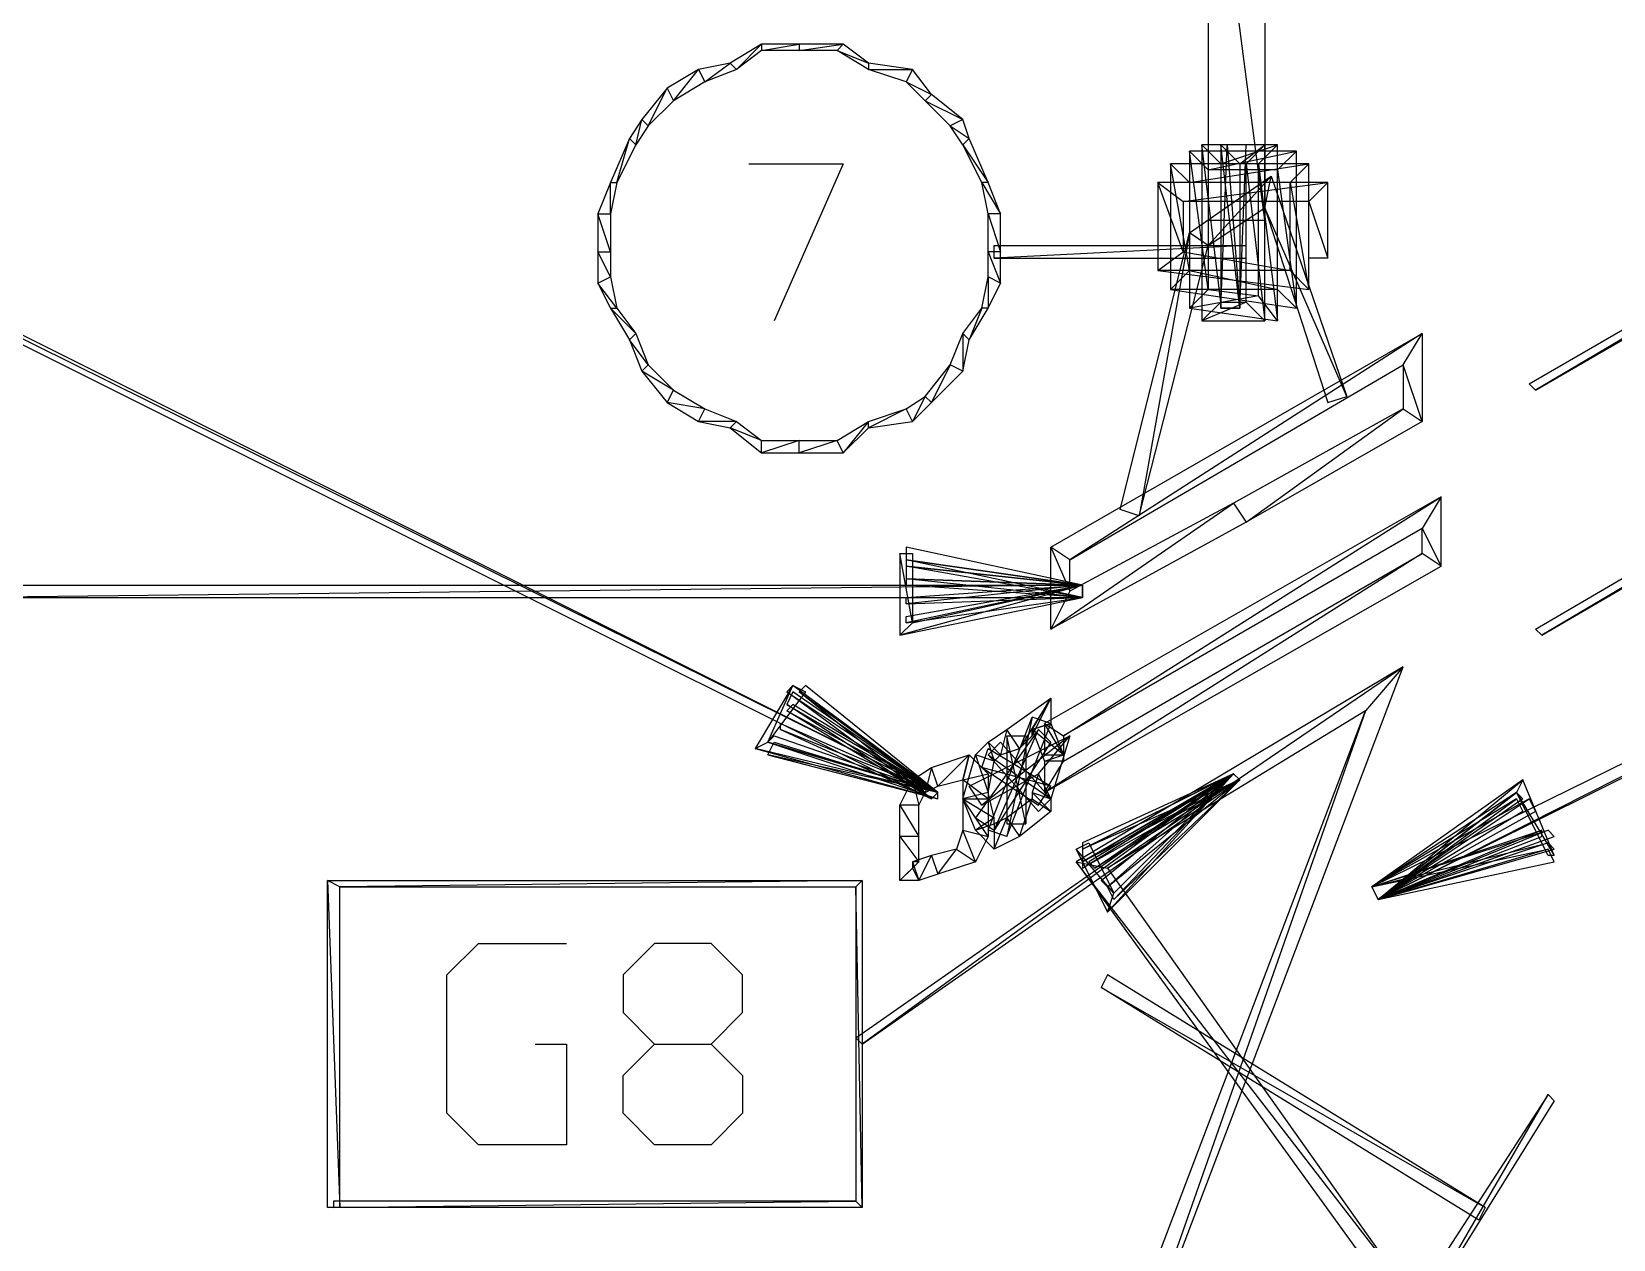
# Model space of a CAD drawing. Header units: millimetres. Extents: x 43 to 817, y 0 to 715.
# Drawn here: x 641.8 to 671.97, y 444.15 to 467.2 of the extents above; entities that cross this region are included whole.
import ezdxf

# ---------------------------------------------------------------- set-up
doc = ezdxf.new("R2010")
doc.units = ezdxf.units.MM
doc.layers.add('DIAGRAM', color=4, linetype='Continuous')

msp = doc.modelspace()

# ---------------------------------------------------------------- linework, layer by layer
at = {"layer": 'DIAGRAM'}
for p, q in [((659.08, 452.68), (615.52, 474.28)), ((615.52, 474.28), (658.96, 452.56)), ((659.08, 452.68), (615.52, 474.28)), ((615.64, 474.4), (659.08, 452.68)), ((665.32, 463.6), (664.24, 471.88)), ((664.24, 471.88), (664.24, 463.6)), ((665.32, 463.6), (664.24, 471.88)), ((665.32, 471.88), (665.32, 463.6)), ((670.36, 460.48), (688, 470.68)), ((688, 470.68), (670.48, 460.36)), ((688, 470.68), (670.48, 460.36)), ((670.48, 460.36), (688.12, 470.56)), ((655.72, 466.96), (655.12, 466.6)), ((655.24, 466.48), (655.72, 466.96)), ((655.24, 466.48), (655.72, 466.96)), ((655.72, 466.84), (655.24, 466.48)), ((655.72, 466.96), (655.72, 466.84)), ((655.72, 466.84), (656.44, 466.96)), ((656.44, 466.96), (655.72, 466.96)), ((655.72, 466.84), (656.44, 466.96)), ((655.72, 466.96), (655.72, 466.84)), ((656.44, 466.84), (655.72, 466.84)), ((656.44, 466.96), (656.44, 466.84)), ((656.44, 466.96), (656.44, 466.84)), ((656.44, 466.84), (657.28, 466.96)), ((657.28, 466.96), (656.44, 466.96)), ((656.44, 466.84), (657.28, 466.96)), ((657.16, 466.84), (656.44, 466.84)), ((657.28, 466.96), (657.16, 466.84)), ((657.28, 466.96), (657.16, 466.84)), ((657.16, 466.84), (657.76, 466.6)), ((657.16, 466.84), (657.76, 466.6)), ((657.76, 466.48), (657.16, 466.84)), ((657.76, 466.6), (657.28, 466.96)), ((654.52, 466.48), (653.92, 466.12)), ((654.04, 465.88), (654.52, 466.48)), ((654.04, 465.88), (654.52, 466.48)), ((655.12, 466.6), (654.52, 466.48)), ((654.52, 466.48), (654.64, 466.24)), ((654.52, 466.48), (654.64, 466.24)), ((654.64, 466.24), (655.12, 466.6)), ((654.64, 466.24), (655.12, 466.6)), ((655.24, 466.48), (654.64, 466.24)), ((655.12, 466.6), (655.24, 466.48)), ((655.12, 466.6), (655.24, 466.48)), ((657.76, 466.6), (657.76, 466.48)), ((657.76, 466.6), (657.76, 466.48)), ((658.6, 466.48), (657.76, 466.6)), ((657.76, 466.48), (658.6, 466.48)), ((657.76, 466.48), (658.6, 466.48)), ((658.48, 466.24), (657.76, 466.48)), ((658.6, 466.48), (658.48, 466.24)), ((658.6, 466.48), (658.48, 466.24)), ((658.96, 466), (658.6, 466.48)), ((653.92, 466.12), (653.44, 465.52)), ((653.56, 465.4), (653.92, 466.12)), ((653.56, 465.4), (653.92, 466.12)), ((653.92, 466.12), (654.04, 465.88)), ((653.92, 466.12), (654.04, 465.88)), ((654.64, 466.24), (654.04, 465.88)), ((658.48, 466.24), (658.96, 466)), ((658.48, 466.24), (658.96, 466)), ((658.84, 465.88), (658.48, 466.24)), ((654.04, 465.88), (653.56, 465.4)), ((658.96, 466), (658.84, 465.88)), ((658.96, 466), (658.84, 465.88)), ((658.84, 465.88), (659.56, 465.52)), ((658.84, 465.88), (659.56, 465.52)), ((659.32, 465.4), (658.84, 465.88)), ((659.56, 465.52), (658.96, 466)), ((670.48, 455.8), (687.76, 465.88)), ((687.76, 465.88), (670.6, 455.68)), ((687.76, 465.88), (670.6, 455.68)), ((653.44, 465.52), (653.2, 465.16)), ((653.32, 465.04), (653.44, 465.52)), ((653.32, 465.04), (653.44, 465.52)), ((653.44, 465.52), (653.56, 465.4)), ((653.44, 465.52), (653.56, 465.4)), ((659.56, 465.52), (659.32, 465.4)), ((659.56, 465.52), (659.32, 465.4)), ((659.68, 465.16), (659.56, 465.52)), ((670.6, 455.68), (687.88, 465.76)), ((653.56, 465.4), (653.32, 465.04)), ((659.32, 465.4), (659.68, 465.16)), ((659.32, 465.4), (659.68, 465.16)), ((659.56, 465.04), (659.32, 465.4)), ((653.2, 465.16), (652.84, 464.32)), ((652.96, 464.32), (653.2, 465.16)), ((652.96, 464.32), (653.2, 465.16)), ((653.32, 465.04), (652.96, 464.32)), ((653.2, 465.16), (653.32, 465.04)), ((653.2, 465.16), (653.32, 465.04)), ((659.68, 465.16), (659.56, 465.04)), ((659.68, 465.16), (659.56, 465.04)), ((659.56, 465.04), (660.04, 464.32)), ((659.56, 465.04), (660.04, 464.32)), ((659.92, 464.32), (659.56, 465.04)), ((660.04, 464.32), (659.68, 465.16)), ((664.24, 462.28), (663.88, 464.92)), ((663.88, 464.92), (663.88, 461.92)), ((664.24, 462.28), (663.88, 464.92)), ((663.88, 464.92), (664.24, 464.56)), ((663.88, 464.92), (664.24, 464.56)), ((665.92, 464.92), (663.88, 464.92)), ((664.48, 462.04), (664.12, 465.04)), ((664.12, 465.04), (664.12, 461.68)), ((664.48, 462.04), (664.12, 465.04)), ((664.12, 465.04), (664.48, 464.68)), ((664.12, 465.04), (664.48, 464.68)), ((665.56, 465.04), (664.12, 465.04)), ((664.24, 464.56), (665.92, 464.92)), ((664.24, 464.56), (665.92, 464.92)), ((664.48, 461.92), (664.6, 465.04)), ((664.84, 461.92), (664.48, 465.04)), ((664.48, 465.04), (664.48, 461.92)), ((664.84, 461.92), (664.48, 465.04)), ((664.48, 465.04), (664.84, 464.68)), ((664.48, 465.04), (664.84, 464.68)), ((665.32, 465.04), (664.48, 465.04)), ((664.48, 464.68), (665.56, 465.04)), ((664.48, 464.68), (665.56, 465.04)), ((664.96, 465.04), (664.6, 465.04)), ((664.6, 465.04), (664.84, 461.92)), ((664.6, 465.04), (664.84, 461.92)), ((664.84, 461.92), (664.96, 465.04)), ((664.84, 464.68), (665.32, 465.04)), ((664.84, 464.68), (665.32, 465.04)), ((665.32, 465.04), (664.96, 464.68)), ((665.32, 465.04), (664.96, 464.68)), ((665.56, 465.04), (665.2, 464.68)), ((665.56, 465.04), (665.2, 464.68)), ((665.32, 461.68), (665.32, 465.04)), ((665.56, 461.68), (665.56, 465.04)), ((665.92, 464.92), (665.56, 464.56)), ((665.92, 464.92), (665.56, 464.56)), ((665.92, 461.92), (665.92, 464.92)), ((655.48, 464.68), (657.28, 464.68)), ((657.28, 464.68), (655.96, 461.68)), ((663.88, 462.64), (663.52, 464.68)), ((663.52, 464.68), (663.52, 462.28)), ((663.88, 462.64), (663.52, 464.68)), ((663.52, 464.68), (663.88, 464.32)), ((663.52, 464.68), (663.88, 464.32)), ((666.16, 464.68), (663.52, 464.68)), ((663.88, 464.32), (666.16, 464.68)), ((663.88, 464.32), (666.16, 464.68)), ((664.24, 464.56), (664.24, 462.28)), ((665.56, 464.56), (664.24, 464.56)), ((664.48, 464.68), (664.48, 462.04)), ((665.2, 464.68), (664.48, 464.68)), ((664.84, 464.68), (664.84, 461.92)), ((664.96, 464.68), (664.84, 464.68)), ((664.96, 464.68), (665.32, 461.68)), ((664.96, 464.68), (665.32, 461.68)), ((664.96, 462.04), (664.96, 464.68)), ((665.2, 464.68), (665.56, 461.68)), ((665.2, 464.68), (665.56, 461.68)), ((665.2, 462.16), (665.2, 464.68)), ((665.56, 464.56), (665.92, 461.92)), ((665.56, 464.56), (665.92, 461.92)), ((665.56, 462.28), (665.56, 464.56)), ((666.16, 464.68), (665.8, 464.32)), ((666.16, 464.68), (665.8, 464.32)), ((666.16, 462.28), (666.16, 464.68)), ((652.84, 464.32), (652.6, 463.72)), ((652.84, 463.72), (652.84, 464.32)), ((652.84, 463.72), (652.84, 464.32)), ((652.84, 464.32), (652.96, 464.32)), ((652.96, 464.32), (652.84, 463.72)), ((652.84, 464.32), (652.96, 464.32)), ((660.04, 464.32), (659.92, 464.32)), ((660.04, 464.32), (659.92, 464.32)), ((659.92, 464.32), (660.28, 463.72)), ((659.92, 464.32), (660.28, 463.72)), ((660.04, 463.72), (659.92, 464.32)), ((660.28, 463.72), (660.04, 464.32)), ((663.76, 463), (663.28, 464.32)), ((663.28, 464.32), (663.28, 462.64)), ((663.76, 463), (663.28, 464.32)), ((663.28, 464.32), (663.76, 463.96)), ((663.28, 464.32), (663.76, 463.96)), ((666.52, 464.32), (663.28, 464.32)), ((663.76, 463.96), (666.52, 464.32)), ((663.76, 463.96), (666.52, 464.32)), ((663.88, 463.36), (665.44, 464.44)), ((663.88, 464.32), (663.88, 462.64)), ((665.8, 464.32), (663.88, 464.32)), ((665.44, 464.44), (664.24, 463.12)), ((665.44, 464.44), (664.24, 463.12)), ((665.32, 463.84), (665.44, 464.44)), ((665.32, 463.84), (665.44, 464.44)), ((665.44, 464.44), (666.88, 460.24)), ((665.8, 464.32), (666.16, 462.28)), ((665.8, 464.32), (666.16, 462.28)), ((665.8, 462.64), (665.8, 464.32)), ((666.52, 464.32), (666.16, 463.96)), ((666.52, 464.32), (666.16, 463.96)), ((666.52, 462.88), (666.52, 464.32)), ((663.76, 463.96), (663.76, 463)), ((666.16, 463.96), (663.76, 463.96)), ((666.16, 463.96), (666.52, 462.88)), ((666.16, 463.96), (666.52, 462.88)), ((666.16, 462.88), (666.16, 463.96)), ((652.84, 463), (652.6, 463.72)), ((652.6, 463.72), (652.6, 463)), ((652.84, 463), (652.6, 463.72)), ((652.6, 463.72), (652.84, 463.72)), ((652.6, 463.72), (652.84, 463.72)), ((652.84, 463.72), (652.84, 463)), ((660.28, 463.72), (660.04, 463.72)), ((660.28, 463.72), (660.04, 463.72)), ((660.04, 463.72), (660.28, 463)), ((660.04, 463.72), (660.28, 463)), ((660.04, 463), (660.04, 463.72)), ((660.28, 463), (660.28, 463.72)), ((664.24, 463.12), (665.32, 463.84)), ((666.88, 460.24), (665.32, 463.84)), ((665.32, 463.84), (666.52, 460.12)), ((666.88, 460.24), (665.32, 463.84)), ((662.56, 458.08), (663.88, 463.36)), ((663.88, 463.36), (662.92, 457.96)), ((663.88, 463.36), (662.92, 457.96)), ((664.24, 463.12), (663.88, 463.36)), ((664.24, 463.12), (663.88, 463.36)), ((664.24, 463.6), (665.32, 463.6)), ((664.96, 463.12), (660.16, 462.88)), ((664.96, 463.12), (660.16, 462.88)), ((660.16, 462.88), (660.16, 463.12)), ((660.16, 463.12), (664.96, 463.12)), ((662.92, 457.96), (664.24, 463.12)), ((664.96, 462.88), (664.96, 463.12)), ((652.84, 462.52), (652.6, 463)), ((652.6, 463), (652.6, 462.4)), ((652.84, 462.52), (652.6, 463)), ((652.6, 463), (652.84, 463)), ((652.6, 463), (652.84, 463)), ((652.84, 463), (652.84, 462.52)), ((660.28, 463), (660.04, 463)), ((660.28, 463), (660.04, 463)), ((660.04, 463), (660.28, 462.4)), ((660.04, 463), (660.28, 462.4)), ((660.04, 462.52), (660.04, 463)), ((660.16, 462.88), (664.96, 462.88)), ((660.28, 462.4), (660.28, 463)), ((663.28, 462.64), (663.76, 463)), ((663.28, 462.64), (663.76, 463)), ((663.76, 463), (665.8, 462.64)), ((666.52, 462.88), (666.16, 462.88)), ((652.6, 462.4), (652.84, 462.52)), ((652.6, 462.4), (652.84, 462.52)), ((652.84, 462.52), (652.96, 461.92)), ((659.92, 461.92), (660.04, 462.52)), ((660.28, 462.4), (660.04, 462.52)), ((660.28, 462.4), (660.04, 462.52)), ((660.04, 462.52), (660.04, 461.92)), ((660.04, 462.52), (660.04, 461.92)), ((665.8, 462.64), (663.28, 462.64)), ((663.28, 462.64), (666.16, 462.28)), ((665.8, 462.64), (663.28, 462.64)), ((663.52, 462.28), (663.88, 462.64)), ((663.52, 462.28), (663.88, 462.64)), ((663.88, 462.64), (665.56, 462.28)), ((666.16, 462.28), (665.8, 462.64)), ((666.16, 462.28), (665.8, 462.64)), ((652.96, 461.92), (652.6, 462.4)), ((652.6, 462.4), (652.84, 461.92)), ((652.96, 461.92), (652.6, 462.4)), ((660.04, 461.92), (660.28, 462.4)), ((665.56, 462.28), (663.52, 462.28)), ((663.52, 462.28), (665.92, 461.92)), ((665.56, 462.28), (663.52, 462.28)), ((663.88, 461.92), (664.24, 462.28)), ((663.88, 461.92), (664.24, 462.28)), ((665.2, 462.16), (663.88, 461.92)), ((665.2, 462.16), (663.88, 461.92)), ((664.24, 462.28), (665.2, 462.16)), ((665.56, 461.68), (665.2, 462.16)), ((665.56, 461.68), (665.2, 462.16)), ((665.92, 461.92), (665.56, 462.28)), ((665.92, 461.92), (665.56, 462.28)), ((653.32, 461.44), (652.84, 461.92)), ((652.84, 461.92), (653.2, 461.32)), ((653.32, 461.44), (652.84, 461.92)), ((652.84, 461.92), (652.96, 461.92)), ((652.84, 461.92), (652.96, 461.92)), ((652.96, 461.92), (653.32, 461.44)), ((659.56, 461.44), (659.92, 461.92)), ((659.92, 461.92), (659.68, 461.32)), ((659.68, 461.32), (660.04, 461.92)), ((659.92, 461.92), (659.68, 461.32)), ((660.04, 461.92), (659.92, 461.92)), ((660.04, 461.92), (659.92, 461.92)), ((663.88, 461.92), (665.56, 461.68)), ((664.96, 462.04), (664.12, 461.68)), ((664.96, 462.04), (664.12, 461.68)), ((664.12, 461.68), (664.48, 462.04)), ((664.12, 461.68), (664.48, 462.04)), ((664.48, 462.04), (664.96, 462.04)), ((664.84, 461.92), (664.48, 461.92)), ((664.48, 461.92), (664.84, 461.92)), ((665.32, 461.68), (664.96, 462.04)), ((665.32, 461.68), (664.96, 462.04)), ((664.12, 461.68), (665.32, 461.68)), ((689.08, 461.56), (667.36, 450.88)), ((667.48, 450.64), (689.08, 461.56)), ((667.48, 450.64), (689.08, 461.56)), ((653.2, 461.32), (653.32, 461.44)), ((653.2, 461.32), (653.32, 461.44)), ((653.56, 460.84), (653.2, 461.32)), ((653.2, 461.32), (653.44, 460.72)), ((653.56, 460.84), (653.2, 461.32)), ((653.32, 461.44), (653.56, 460.84)), ((659.32, 460.84), (659.56, 461.44)), ((659.68, 461.32), (659.56, 461.44)), ((659.68, 461.32), (659.56, 461.44)), ((659.56, 461.44), (659.56, 460.72)), ((659.56, 461.44), (659.56, 460.72)), ((659.56, 460.72), (659.68, 461.32)), ((661.24, 457.36), (668.32, 461.44)), ((668.32, 461.44), (661.6, 457.12)), ((668.32, 461.44), (661.6, 457.12)), ((689.2, 461.44), (667.48, 450.64)), ((667.96, 460.84), (668.32, 461.44)), ((667.96, 460.84), (668.32, 461.44)), ((668.32, 461.44), (668.32, 459.76)), ((653.44, 460.72), (653.56, 460.84)), ((653.44, 460.72), (653.56, 460.84)), ((654.04, 460.36), (653.44, 460.72)), ((653.44, 460.72), (653.92, 460.12)), ((654.04, 460.36), (653.44, 460.72)), ((653.56, 460.84), (654.04, 460.36)), ((658.84, 460.24), (659.32, 460.84)), ((659.32, 460.84), (658.96, 460.12)), ((659.32, 460.84), (658.96, 460.12)), ((658.96, 460.12), (659.56, 460.72)), ((659.56, 460.72), (659.32, 460.84)), ((659.56, 460.72), (659.32, 460.84)), ((661.6, 457.12), (667.96, 460.84)), ((668.32, 459.76), (667.96, 460.84)), ((667.96, 460.84), (667.96, 460)), ((668.32, 459.76), (667.96, 460.84)), ((653.92, 460.12), (654.04, 460.36)), ((653.92, 460.12), (654.04, 460.36)), ((654.04, 460.36), (654.64, 460)), ((670.48, 460.36), (670.36, 460.48)), ((654.64, 460), (653.92, 460.12)), ((653.92, 460.12), (654.52, 459.76)), ((654.64, 460), (653.92, 460.12)), ((658.48, 460), (658.84, 460.24)), ((658.84, 460.24), (658.6, 459.76)), ((658.84, 460.24), (658.6, 459.76)), ((658.6, 459.76), (658.96, 460.12)), ((658.96, 460.12), (658.84, 460.24)), ((658.96, 460.12), (658.84, 460.24)), ((666.52, 460.12), (666.88, 460.24)), ((654.52, 459.76), (654.64, 460)), ((654.52, 459.76), (654.64, 460)), ((655.24, 459.76), (654.52, 459.76)), ((654.52, 459.76), (655.12, 459.64)), ((655.24, 459.76), (654.52, 459.76)), ((654.64, 460), (655.24, 459.76)), ((655.12, 459.64), (655.24, 459.76)), ((655.12, 459.64), (655.24, 459.76)), ((655.24, 459.76), (655.72, 459.4)), ((657.16, 459.4), (657.76, 459.76)), ((657.76, 459.76), (657.28, 459.16)), ((657.76, 459.76), (657.28, 459.16)), ((658.48, 460), (657.76, 459.64)), ((658.48, 460), (657.76, 459.64)), ((657.76, 459.76), (658.48, 460)), ((657.76, 459.64), (658.6, 459.76)), ((657.76, 459.64), (657.76, 459.76)), ((657.76, 459.64), (657.76, 459.76)), ((658.6, 459.76), (658.48, 460)), ((658.6, 459.76), (658.48, 460)), ((667.96, 460), (664.72, 458.2)), ((664.96, 457.84), (667.96, 460)), ((664.96, 457.84), (667.96, 460)), ((668.32, 459.76), (664.96, 457.84)), ((667.96, 460), (668.32, 459.76)), ((667.96, 460), (668.32, 459.76)), ((655.72, 459.4), (655.12, 459.64)), ((655.12, 459.64), (655.72, 459.16)), ((655.72, 459.4), (655.12, 459.64)), ((657.28, 459.16), (657.76, 459.64)), ((656.44, 459.4), (655.72, 459.16)), ((656.44, 459.4), (655.72, 459.16)), ((655.72, 459.16), (655.72, 459.4)), ((655.72, 459.4), (656.44, 459.4)), ((655.72, 459.16), (655.72, 459.4)), ((655.72, 459.16), (656.44, 459.16)), ((657.16, 459.4), (656.44, 459.16)), ((657.16, 459.4), (656.44, 459.16)), ((656.44, 459.16), (656.44, 459.4)), ((656.44, 459.4), (657.16, 459.4)), ((656.44, 459.16), (656.44, 459.4)), ((656.44, 459.16), (657.28, 459.16)), ((657.28, 459.16), (657.16, 459.4)), ((657.28, 459.16), (657.16, 459.4)), ((668.68, 458.32), (661.12, 454)), ((661.48, 453.76), (668.68, 458.32)), ((661.48, 453.76), (668.68, 458.32)), ((668.68, 458.32), (668.32, 457.72)), ((668.68, 458.32), (668.32, 457.72)), ((668.68, 457), (668.68, 458.32)), ((661.24, 455.8), (664.72, 458.2)), ((661.24, 455.8), (664.72, 458.2)), ((664.72, 458.2), (661.6, 456.52)), ((662.92, 457.96), (662.56, 458.08)), ((664.72, 458.2), (664.96, 457.84)), ((664.72, 458.2), (664.96, 457.84)), ((664.96, 457.84), (661.24, 455.8)), ((668.32, 457.72), (661.48, 453.76)), ((668.32, 457.72), (668.68, 457)), ((668.32, 457.72), (668.68, 457)), ((668.32, 457.24), (668.32, 457.72)), ((658.48, 457.36), (658.48, 457.12)), ((661.84, 456.64), (658.48, 457.36)), ((661.6, 457.12), (661.24, 457.36)), ((661.6, 457.12), (661.24, 457.36)), ((661.24, 457.36), (661.6, 456.52)), ((661.24, 457.36), (661.6, 456.52)), ((661.24, 455.8), (661.24, 457.36)), ((658.6, 455.92), (658.36, 457.24)), ((658.36, 457.24), (658.36, 455.68)), ((658.6, 455.92), (658.36, 457.24)), ((658.36, 457.24), (658.6, 457.24)), ((658.48, 457.12), (661.84, 456.64)), ((658.48, 457.12), (661.84, 456.64)), ((661.84, 456.4), (658.48, 457.12)), ((658.48, 457.12), (658.48, 457)), ((661.84, 456.64), (658.48, 457.12)), ((658.6, 457.24), (658.6, 455.92)), ((668.32, 457.24), (661.12, 452.68)), ((668.32, 457.24), (661.12, 452.68)), ((661.48, 453.28), (668.32, 457.24)), ((661.6, 456.52), (661.6, 457.12)), ((668.68, 457), (668.32, 457.24)), ((668.68, 457), (668.32, 457.24)), ((658.48, 457), (661.84, 456.64)), ((658.48, 457), (661.84, 456.64)), ((661.84, 456.4), (658.48, 457)), ((658.48, 457), (658.48, 456.76)), ((661.84, 456.64), (658.48, 457)), ((658.48, 456.76), (661.84, 456.64)), ((658.48, 456.76), (661.84, 456.64)), ((661.84, 456.4), (658.48, 456.76)), ((658.48, 456.76), (658.48, 456.64)), ((661.84, 456.64), (658.48, 456.76)), ((661.12, 452.68), (668.68, 457)), ((661.84, 456.64), (640.12, 456.4)), ((661.84, 456.64), (640.12, 456.4)), ((640.12, 456.64), (661.84, 456.64)), ((661.84, 456.64), (658.36, 455.68)), ((661.84, 456.64), (658.36, 455.68)), ((661.84, 456.64), (658.48, 455.92)), ((661.84, 456.64), (658.48, 455.92)), ((658.48, 456.04), (661.84, 456.64)), ((661.84, 456.64), (658.48, 456.28)), ((661.84, 456.64), (658.48, 456.28)), ((658.48, 456.4), (661.84, 456.64)), ((658.48, 456.64), (661.84, 456.64)), ((658.48, 456.64), (661.84, 456.64)), ((661.84, 456.4), (658.48, 456.64)), ((661.84, 456.64), (658.48, 456.28)), ((661.84, 456.64), (658.48, 456.28)), ((658.48, 456.4), (661.84, 456.64)), ((658.6, 455.92), (661.84, 456.64)), ((661.6, 456.52), (661.24, 455.8)), ((661.6, 456.52), (661.24, 455.8)), ((661.84, 456.64), (661.84, 456.4)), ((661.84, 456.4), (661.84, 456.64)), ((661.84, 456.64), (661.84, 456.4)), ((661.84, 456.4), (661.84, 456.64)), ((661.84, 456.64), (661.84, 456.4)), ((661.84, 456.4), (661.84, 456.64)), ((661.84, 456.64), (661.84, 456.4)), ((661.84, 456.4), (661.84, 456.64)), ((661.84, 456.4), (661.84, 456.64)), ((640.12, 456.4), (661.84, 456.4)), ((658.36, 455.68), (661.84, 456.4)), ((658.48, 455.92), (661.84, 456.4)), ((658.48, 456.28), (661.84, 456.4)), ((658.48, 456.28), (658.48, 456.4)), ((658.48, 456.28), (661.84, 456.4)), ((658.48, 456.28), (658.48, 456.4)), ((658.36, 455.68), (658.6, 455.92)), ((658.36, 455.68), (658.6, 455.92)), ((658.48, 455.92), (658.48, 456.04)), ((670.6, 455.68), (670.48, 455.8)), ((667.96, 455.08), (661.72, 451.36)), ((662.32, 451.24), (667.96, 455.08)), ((662.32, 451.24), (667.96, 455.08)), ((662.44, 440.56), (667.96, 455.08)), ((667.96, 455.08), (667.24, 454.24)), ((667.96, 455.08), (667.24, 454.24)), ((656.32, 454.72), (655.6, 453.52)), ((655.84, 453.64), (656.32, 454.72)), ((655.84, 453.64), (656.32, 454.72)), ((656.32, 454.72), (656.2, 454.6)), ((656.32, 454.72), (656.56, 454.6)), ((659.08, 452.68), (656.32, 454.72)), ((656.56, 454.72), (656.44, 454.6)), ((659.08, 452.68), (656.56, 454.72)), ((656.56, 454.6), (655.84, 453.64)), ((656.2, 454.6), (659.08, 452.68)), ((656.2, 454.6), (659.08, 452.68)), ((658.96, 452.56), (656.2, 454.6)), ((656.32, 454.6), (656.2, 454.36)), ((656.2, 454.36), (659.08, 452.68)), ((656.2, 454.36), (659.08, 452.68)), ((658.96, 452.56), (656.2, 454.36)), ((656.32, 454.36), (656.2, 454.24)), ((659.08, 452.68), (656.32, 454.6)), ((659.08, 452.68), (656.32, 454.36)), ((656.44, 454.6), (659.08, 452.68)), ((656.44, 454.6), (659.08, 452.68)), ((658.96, 452.56), (656.44, 454.6)), ((660.4, 453.88), (661.24, 454.48)), ((661.24, 454.48), (660.64, 453.52)), ((661.24, 454.48), (660.64, 453.52)), ((660.88, 453.88), (661.24, 454.48)), ((660.88, 453.76), (661.24, 454.48)), ((661.24, 454.48), (661.24, 454)), ((656.2, 454.24), (659.08, 452.68)), ((656.2, 454.24), (659.08, 452.68)), ((658.96, 452.56), (656.2, 454.24)), ((660.04, 451.96), (660.88, 454.12)), ((660.88, 454.12), (660.4, 451.84)), ((660.88, 454.12), (660.4, 451.84)), ((661.24, 454), (660.88, 454.12)), ((661.72, 439.72), (667.24, 454.24)), ((667.24, 454.24), (662.32, 451.24)), ((667.24, 454.24), (662.44, 440.56)), ((667.24, 454.24), (662.44, 440.56)), ((655.84, 453.64), (655.96, 453.76)), ((655.96, 453.76), (659.08, 452.68)), ((656.08, 453.88), (656.08, 454)), ((656.08, 454), (659.08, 452.68)), ((659.08, 452.68), (656.08, 453.88)), ((656.08, 453.88), (658.96, 452.56)), ((659.08, 452.68), (656.08, 453.88)), ((659.68, 452.8), (661.6, 453.76)), ((661, 453.88), (659.8, 452.2)), ((661.6, 453.76), (659.92, 452.44)), ((661.6, 453.76), (659.92, 452.44)), ((660.04, 453.64), (660.4, 453.88)), ((660.16, 451.96), (661, 453.88)), ((660.16, 451.96), (661, 453.88)), ((660.4, 453.88), (660.28, 453.4)), ((660.4, 453.88), (660.28, 453.4)), ((660.4, 451.84), (661.24, 454)), ((660.64, 453.52), (660.4, 453.88)), ((660.64, 453.52), (660.4, 453.88)), ((660.76, 452.08), (660.4, 453.76)), ((660.4, 453.76), (660.4, 452.08)), ((660.76, 452.08), (660.4, 453.76)), ((660.4, 453.76), (660.76, 453.76)), ((660.64, 453.52), (660.88, 453.76)), ((660.76, 453.76), (660.76, 452.08)), ((660.88, 453.88), (661.24, 454)), ((661.24, 454), (660.88, 453.88)), ((661.48, 453.4), (660.88, 453.88)), ((660.88, 453.88), (661.12, 453.28)), ((661.48, 453.4), (660.88, 453.88)), ((660.88, 453.88), (660.88, 453.88)), ((660.88, 453.88), (660.88, 453.76)), ((660.88, 453.76), (660.88, 453.88)), ((661, 453.88), (661.24, 453.64)), ((661, 453.04), (661.6, 453.76)), ((661, 453.04), (661.6, 453.76)), ((661.48, 453.4), (661.12, 454)), ((661.12, 454), (661.12, 453.4)), ((661.48, 453.4), (661.12, 454)), ((661.12, 454), (661.48, 453.76)), ((661.12, 454), (661.48, 453.76)), ((661.24, 454), (661.48, 453.4)), ((661.6, 453.76), (661.24, 452.56)), ((661.48, 453.76), (661.48, 453.4)), ((655.6, 453.52), (655.84, 453.64)), ((655.6, 453.52), (655.84, 453.64)), ((659.08, 452.68), (655.6, 453.52)), ((655.6, 453.52), (659.08, 452.56)), ((659.08, 452.68), (655.6, 453.52)), ((655.84, 453.64), (659.08, 452.68)), ((655.84, 453.4), (655.96, 453.64)), ((659.08, 452.68), (655.84, 453.64)), ((655.84, 453.64), (659.08, 452.56)), ((659.08, 452.68), (655.84, 453.64)), ((659.08, 452.68), (655.84, 453.4)), ((655.84, 453.4), (659.08, 452.56)), ((659.08, 452.68), (655.84, 453.4)), ((655.96, 453.64), (659.08, 452.68)), ((658.96, 453.16), (659.68, 453.4)), ((659.68, 453.4), (659.08, 452.8)), ((659.68, 453.4), (659.08, 452.8)), ((659.56, 452.56), (659.8, 453.4)), ((659.68, 453.4), (659.56, 452.92)), ((659.56, 452.92), (659.68, 453.4)), ((660.04, 453.04), (659.68, 453.4)), ((659.8, 453.4), (660.04, 453.64)), ((660.16, 453.28), (659.8, 453.4)), ((660.16, 453.28), (659.8, 453.4)), ((659.8, 453.4), (660.04, 452.68)), ((659.8, 453.4), (660.04, 452.68)), ((659.92, 453.16), (660.04, 453.52)), ((660.28, 453.4), (660.04, 453.64)), ((660.28, 453.4), (660.04, 453.64)), ((660.04, 453.64), (660.16, 453.28)), ((660.04, 453.64), (660.16, 453.28)), ((660.28, 453.64), (660.04, 453.4)), ((660.04, 453.52), (661.24, 452.8)), ((660.04, 453.4), (661.24, 452.56)), ((660.04, 453.4), (661.24, 452.56)), ((661, 452.32), (660.04, 453.4)), ((661.24, 453.64), (660.16, 451.96)), ((660.16, 453.28), (660.28, 453.4)), ((661.24, 452.56), (660.28, 453.64)), ((660.28, 453.4), (660.64, 453.52)), ((661.12, 453.4), (661.48, 453.4)), ((661.12, 453.28), (661.48, 453.4)), ((661.12, 453.28), (661.48, 453.4)), ((661.48, 453.4), (661.48, 453.28)), ((658.6, 452.92), (658.96, 453.16)), ((658.96, 453.16), (658.84, 452.68)), ((658.96, 453.16), (658.84, 452.68)), ((659.08, 452.8), (658.96, 453.16)), ((659.08, 452.8), (658.96, 453.16)), ((661.24, 452.8), (659.92, 453.16)), ((659.92, 453.16), (661, 452.44)), ((661.24, 452.8), (659.92, 453.16)), ((660.04, 452.68), (660.16, 453.28)), ((661.12, 452.68), (661.48, 453.28)), ((661.12, 452.68), (661.48, 453.28)), ((661.48, 453.28), (661.12, 453.28)), ((661.12, 453.28), (661.12, 452.68)), ((661.48, 453.28), (661.12, 453.28)), ((657.52, 448), (664.72, 453.04)), ((664.72, 453.04), (657.64, 447.88)), ((664.72, 453.04), (657.64, 447.88)), ((657.64, 447.88), (664.84, 452.92)), ((658.36, 452.44), (658.6, 452.92)), ((658.84, 452.68), (658.6, 452.92)), ((658.84, 452.68), (658.6, 452.92)), ((658.6, 452.92), (658.72, 452.44)), ((658.6, 452.92), (658.72, 452.44)), ((658.84, 452.68), (659.08, 452.8)), ((659.08, 452.8), (659.56, 452.92)), ((659.56, 452.92), (660.04, 453.04)), ((659.56, 452.92), (660.04, 453.04)), ((660.04, 452.56), (659.56, 452.92)), ((659.56, 452.92), (659.56, 452.56)), ((660.04, 452.56), (659.56, 452.92)), ((659.92, 452.44), (659.68, 452.8)), ((659.92, 452.44), (661, 453.04)), ((660.04, 453.04), (660.04, 452.56)), ((661, 453.04), (660.88, 452.68)), ((661.24, 452.56), (661, 453.04)), ((661.24, 452.56), (661, 453.04)), ((661, 452.44), (661.24, 452.8)), ((661.84, 451.6), (664.72, 453.04)), ((664.72, 453.04), (661.84, 451.72)), ((661.84, 451.6), (664.72, 453.04)), ((661.84, 451.36), (664.72, 453.04)), ((664.72, 453.04), (661.84, 451.6)), ((661.84, 451.36), (664.72, 453.04)), ((661.84, 451.24), (664.72, 453.04)), ((664.72, 453.04), (661.84, 451.36)), ((661.84, 451.24), (664.72, 453.04)), ((664.84, 452.92), (661.84, 451.6)), ((664.84, 452.92), (661.84, 451.36)), ((664.84, 452.92), (661.84, 451.24)), ((664.72, 453.04), (661.96, 451.36)), ((662.08, 451.24), (664.72, 453.04)), ((662.08, 451.24), (664.72, 453.04)), ((664.84, 452.92), (662.08, 451.24)), ((662.2, 451), (664.72, 453.04)), ((664.72, 453.04), (662.32, 450.4)), ((664.72, 453.04), (662.32, 450.4)), ((662.32, 450.88), (664.72, 453.04)), ((662.32, 450.88), (664.72, 453.04)), ((664.72, 453.04), (662.32, 450.88)), ((664.72, 453.04), (662.32, 450.88)), ((662.32, 450.4), (664.84, 452.92)), ((662.32, 450.88), (664.84, 452.92)), ((662.44, 450.76), (664.72, 453.04)), ((664.72, 453.04), (662.44, 450.64)), ((664.72, 453.04), (662.44, 450.64)), ((664.72, 453.04), (662.44, 450.64)), ((664.72, 453.04), (662.44, 450.64)), ((662.44, 450.64), (664.84, 452.92)), ((662.44, 450.64), (664.84, 452.92)), ((664.72, 453.04), (664.84, 452.92)), ((664.84, 452.92), (664.72, 453.04)), ((664.72, 453.04), (664.84, 452.92)), ((664.84, 452.92), (664.72, 453.04)), ((664.72, 453.04), (664.84, 452.92)), ((664.84, 452.92), (664.72, 453.04)), ((664.72, 453.04), (664.84, 452.92)), ((664.84, 452.92), (664.72, 453.04)), ((664.84, 452.92), (664.72, 453.04)), ((670.24, 452.92), (667.36, 450.88)), ((667.48, 450.64), (670.24, 452.92)), ((667.48, 450.64), (670.24, 452.92)), ((670.24, 452.92), (670.12, 452.68)), ((670.24, 452.92), (670.12, 452.68)), ((670.84, 451.48), (670.24, 452.92)), ((658.72, 452.44), (658.84, 452.68)), ((659.08, 452.68), (658.96, 452.56)), ((659.08, 452.68), (658.96, 452.56)), ((659.08, 452.68), (658.96, 452.56)), ((659.08, 452.68), (658.96, 452.56)), ((658.96, 452.56), (659.08, 452.68)), ((658.96, 452.56), (659.08, 452.68)), ((659.08, 452.56), (659.08, 452.68)), ((659.08, 452.56), (659.08, 452.68)), ((659.08, 452.56), (659.08, 452.68)), ((660.04, 452.68), (659.56, 452.56)), ((660.04, 452.68), (659.56, 452.56)), ((659.56, 452.56), (660.16, 452.2)), ((659.56, 452.56), (660.16, 452.2)), ((659.8, 451.96), (659.56, 452.56)), ((659.56, 452.56), (660.04, 452.56)), ((660.04, 451.84), (659.56, 452.56)), ((659.56, 452.56), (659.56, 451.96)), ((660.04, 451.84), (659.56, 452.56)), ((659.56, 452.56), (660.04, 452.56)), ((660.16, 452.2), (660.04, 452.68)), ((660.04, 452.56), (660.04, 451.84)), ((660.88, 452.56), (660.4, 452.2)), ((660.64, 451.84), (660.88, 452.56)), ((660.64, 451.84), (660.88, 452.56)), ((661.24, 452.32), (660.88, 452.68)), ((660.88, 452.68), (660.88, 452.56)), ((661.24, 452.32), (660.88, 452.68)), ((660.88, 452.68), (661.24, 452.56)), ((660.88, 452.68), (661.24, 452.56)), ((660.88, 452.56), (661.24, 452.32)), ((660.88, 452.56), (661.24, 452.32)), ((661.24, 452.56), (661, 452.32)), ((661.24, 452.56), (661.24, 452.32)), ((670.12, 452.68), (667.36, 450.88)), ((670.12, 452.56), (667.36, 450.88)), ((670.36, 452.56), (667.36, 450.88)), ((670.12, 452.68), (667.48, 450.64)), ((667.48, 450.64), (670.12, 452.68)), ((667.48, 450.64), (670.12, 452.68)), ((670.24, 452.56), (667.48, 450.64)), ((667.48, 450.64), (670.12, 452.56)), ((667.48, 450.64), (670.12, 452.56)), ((667.48, 450.64), (670.36, 452.56)), ((667.48, 450.64), (670.36, 452.56)), ((670.12, 452.68), (670.84, 451.48)), ((670.12, 452.68), (670.84, 451.48)), ((670.72, 451.48), (670.12, 452.68)), ((670.12, 452.68), (670.24, 452.56)), ((670.12, 452.56), (670.24, 452.32)), ((670.36, 452.56), (670.48, 452.32)), ((658.72, 452.44), (658.36, 452.44)), ((658.72, 452.44), (658.36, 452.44)), ((658.36, 452.44), (658.72, 451.84)), ((658.36, 452.44), (658.72, 451.84)), ((658.36, 451.84), (658.36, 452.44)), ((658.72, 451.84), (658.72, 452.44)), ((660.16, 452.2), (659.8, 451.96)), ((660.16, 452.2), (659.8, 451.96)), ((659.8, 452.2), (660.16, 451.96)), ((660.16, 452.08), (660.16, 452.2)), ((660.16, 451.6), (660.4, 452.2)), ((660.4, 452.2), (660.16, 452.08)), ((660.16, 451.6), (660.4, 452.2)), ((660.4, 452.2), (660.64, 451.84)), ((660.4, 452.2), (660.64, 451.84)), ((661.24, 452.32), (660.64, 451.84)), ((670.24, 452.32), (667.48, 450.64)), ((670.48, 452.32), (667.48, 450.64)), ((659.56, 451.96), (659.44, 451.6)), ((659.8, 451.36), (659.56, 451.96)), ((659.8, 451.36), (659.56, 451.96)), ((659.56, 451.96), (660.04, 451.84)), ((659.56, 451.96), (660.04, 451.84)), ((659.8, 451.96), (660.16, 452.08)), ((659.8, 451.96), (660.16, 452.08)), ((660.16, 451.6), (659.8, 451.96)), ((660.4, 451.84), (660.04, 451.96)), ((660.16, 452.08), (660.16, 451.6)), ((660.16, 452.08), (660.16, 451.6)), ((660.4, 452.08), (660.76, 452.08)), ((667.36, 450.88), (670.72, 451.96)), ((667.36, 450.88), (670.6, 451.96)), ((670.72, 451.96), (667.48, 450.64)), ((670.72, 451.96), (667.48, 450.64)), ((670.6, 451.96), (667.48, 450.64)), ((670.6, 451.96), (667.48, 450.64)), ((670.6, 451.84), (670.6, 451.96)), ((670.84, 451.84), (670.72, 451.96)), ((658.72, 451.84), (658.36, 451.84)), ((658.72, 451.84), (658.36, 451.84)), ((658.36, 451.84), (658.72, 451.36)), ((658.36, 451.84), (658.72, 451.36)), ((658.36, 451), (658.36, 451.84)), ((658.72, 451.36), (658.72, 451.84)), ((659.44, 451.6), (658.96, 451.48)), ((659.08, 451.12), (659.44, 451.6)), ((659.08, 451.12), (659.44, 451.6)), ((659.44, 451.6), (659.8, 451.36)), ((659.44, 451.6), (659.8, 451.36)), ((660.04, 451.84), (659.8, 451.36)), ((660.64, 451.84), (660.16, 451.6)), ((661.72, 451.6), (661.96, 451.72)), ((662.44, 450.76), (661.72, 451.6)), ((661.72, 451.6), (662.32, 450.4)), ((662.44, 450.76), (661.72, 451.6)), ((661.84, 451.72), (661.84, 451.6)), ((661.84, 451.6), (661.84, 451.36)), ((661.96, 451.72), (662.44, 450.76)), ((667.36, 450.88), (670.72, 451.72)), ((667.36, 450.88), (670.72, 451.6)), ((667.48, 450.64), (670.84, 451.84)), ((667.48, 450.64), (670.6, 451.84)), ((670.72, 451.72), (667.48, 450.64)), ((670.72, 451.72), (667.48, 450.64)), ((670.72, 451.6), (667.48, 450.64)), ((670.72, 451.6), (667.48, 450.64)), ((667.48, 450.64), (670.84, 451.6)), ((670.84, 451.6), (670.72, 451.72)), ((670.84, 451.36), (670.72, 451.6)), ((658.72, 451.36), (658.36, 451)), ((658.96, 451.48), (658.6, 451.36)), ((658.6, 451.24), (658.72, 451.36)), ((658.72, 451.36), (658.6, 451.36)), ((658.6, 451.36), (658.6, 451.24)), ((658.6, 451.36), (658.72, 451)), ((658.72, 451), (658.96, 451.48)), ((658.72, 451), (658.96, 451.48)), ((658.96, 451.48), (659.08, 451.12)), ((658.96, 451.48), (659.08, 451.12)), ((659.8, 451.36), (659.08, 451.12)), ((667.84, 443.44), (661.72, 451.36)), ((661.72, 451.36), (667.36, 443.56)), ((667.84, 443.44), (661.72, 451.36)), ((661.72, 451.36), (662.32, 451.24)), ((661.72, 451.36), (662.32, 451.24)), ((661.84, 451.36), (661.84, 451.24)), ((661.96, 451.36), (662.08, 451.24)), ((667.48, 450.64), (670.84, 451.36)), ((670.84, 451.48), (670.72, 451.48)), ((647.68, 450.88), (647.44, 451)), ((647.44, 451), (657.64, 451)), ((647.68, 450.88), (647.44, 451)), ((647.44, 451), (647.68, 444.76)), ((647.44, 451), (647.68, 444.76)), ((647.44, 444.76), (647.44, 451)), ((657.64, 451), (647.68, 450.88)), ((657.64, 451), (647.68, 450.88)), ((657.52, 450.88), (657.64, 451)), ((657.52, 450.88), (657.64, 451)), ((657.64, 451), (657.64, 444.76)), ((658.36, 451), (658.6, 451.24)), ((658.72, 451), (658.36, 451)), ((658.6, 451.24), (658.72, 451)), ((659.08, 451.12), (658.72, 451)), ((662.32, 450.88), (662.2, 451)), ((662.32, 451.24), (667.84, 443.44)), ((647.68, 450.88), (657.52, 450.88)), ((647.68, 444.76), (647.68, 450.88)), ((657.64, 444.76), (657.52, 450.88)), ((657.52, 450.88), (657.52, 444.88)), ((657.64, 444.76), (657.52, 450.88)), ((662.44, 450.64), (662.32, 450.88)), ((662.44, 450.64), (662.32, 450.88)), ((662.32, 450.4), (662.44, 450.76)), ((662.32, 450.4), (662.44, 450.76)), ((667.48, 450.64), (667.36, 450.88)), ((667.36, 450.88), (667.48, 450.64)), ((667.48, 450.64), (667.36, 450.88)), ((667.36, 450.88), (667.48, 450.64)), ((667.48, 450.64), (667.36, 450.88)), ((667.36, 450.88), (667.48, 450.64)), ((667.48, 450.64), (667.36, 450.88)), ((667.36, 450.88), (667.48, 450.64)), ((667.36, 450.88), (667.48, 450.64)), ((649.72, 449.2), (650.32, 449.8)), ((650.32, 449.8), (652, 449.8)), ((653.68, 449.8), (653.08, 449.2)), ((654.76, 449.8), (653.68, 449.8)), ((655.36, 449.2), (654.76, 449.8)), ((649.72, 446.56), (649.72, 449.2)), ((653.08, 449.2), (653.08, 448.48)), ((655.36, 448.48), (655.36, 449.2)), ((662.32, 449.2), (662.2, 448.96)), ((669.52, 444.76), (662.32, 449.2)), ((662.2, 448.96), (669.52, 444.76)), ((662.2, 448.96), (669.52, 444.76)), ((669.4, 444.52), (662.2, 448.96)), ((653.08, 448.48), (653.68, 447.88)), ((654.76, 447.88), (655.36, 448.48)), ((657.64, 447.88), (657.52, 448)), ((651.4, 447.88), (652, 447.88)), ((652, 447.88), (652, 445.96)), ((653.08, 447.28), (653.68, 447.88)), ((653.68, 447.88), (654.76, 447.88)), ((654.76, 447.88), (655.36, 447.28)), ((653.08, 446.56), (653.08, 447.28)), ((655.36, 447.28), (655.36, 446.56)), ((670.72, 446.92), (667.84, 442.48)), ((668.08, 442.36), (670.72, 446.92)), ((668.08, 442.36), (670.72, 446.92)), ((670.84, 446.8), (668.08, 442.36)), ((670.72, 446.92), (670.84, 446.8)), ((650.32, 445.96), (649.72, 446.56)), ((653.68, 445.96), (653.08, 446.56)), ((655.36, 446.56), (654.76, 445.96)), ((652, 445.96), (650.32, 445.96)), ((654.76, 445.96), (653.68, 445.96)), ((647.68, 444.76), (647.44, 444.76)), ((647.56, 444.88), (647.56, 444.76)), ((647.56, 444.76), (657.52, 444.88)), ((657.52, 444.88), (647.56, 444.88)), ((647.56, 444.76), (657.52, 444.88)), ((657.64, 444.76), (647.56, 444.76)), ((657.52, 444.88), (657.64, 444.76)), ((657.52, 444.88), (657.64, 444.76)), ((669.52, 444.76), (669.4, 444.52))]:
    msp.add_line(p, q, dxfattribs=at)

doc.saveas('drawing.dxf')
